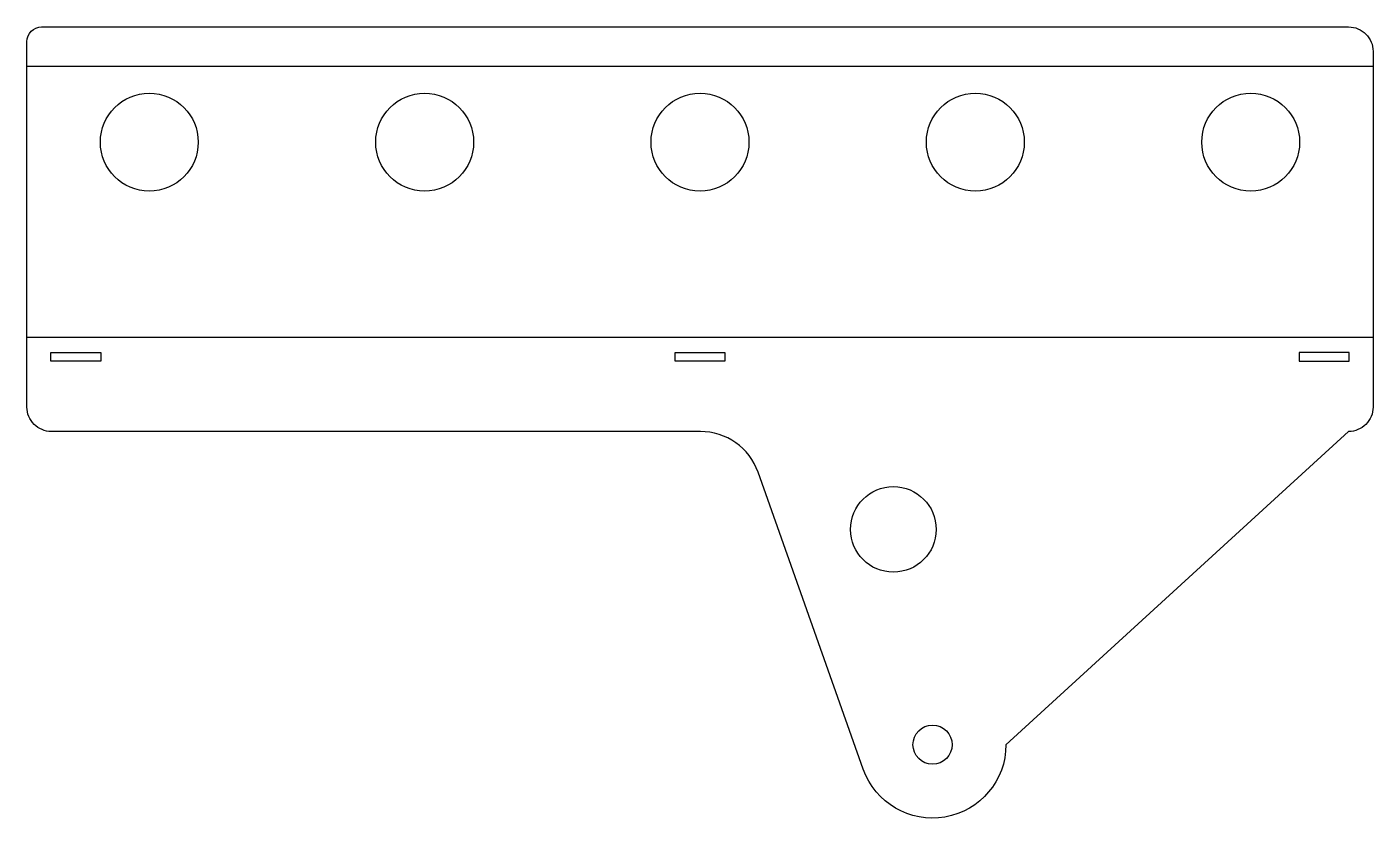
# Model space of a CAD drawing. Extents: x 0 to 550, y -175 to 148.
import ezdxf

# ---------------------------------------------------------------- set-up
doc = ezdxf.new("R2010")
doc.units = 0

msp = doc.modelspace()

# ---------------------------------------------------------------- linework, layer by layer
at = {"layer": '1'}
msp.add_lwpolyline([(550, 138.37), (550, -7, -0.414214), (540, -17), (400, -145, -0.842776), (341.72, -155.02), (298.73, -33.65, 0.317668), (275.16, -17), (10, -17, -0.414214), (0, -7), (0, 142.37, -0.414214), (6, 148.37), (540, 148.37, -0.414214)], format="xyb", close=True, dxfattribs=at)
for points in [[(30.2, 15.25), (30.2, 11.75), (9.8, 11.75), (9.8, 15.25)], [(285.2, 15.25), (285.2, 11.75), (264.8, 11.75), (264.8, 15.25)], [(540.2, 15.25), (519.8, 15.25), (519.8, 11.75), (540.2, 11.75)]]:
    msp.add_lwpolyline(points, close=True, dxfattribs=at)
for centre, radius in [((50, 101.26), 20), ((162.5, 101.26), 20), ((275, 101.26), 20), ((387.5, 101.26), 20), ((500, 101.26), 20), ((354, -57), 17.5), ((370, -145), 8)]:
    msp.add_circle(centre, radius, dxfattribs=at)
at = {"layer": '2'}
for p, q in [((550, 132.25), (0, 132.25)), ((0, 21.5), (550, 21.5))]:
    msp.add_line(p, q, dxfattribs=at)

doc.saveas('drawing.dxf')
